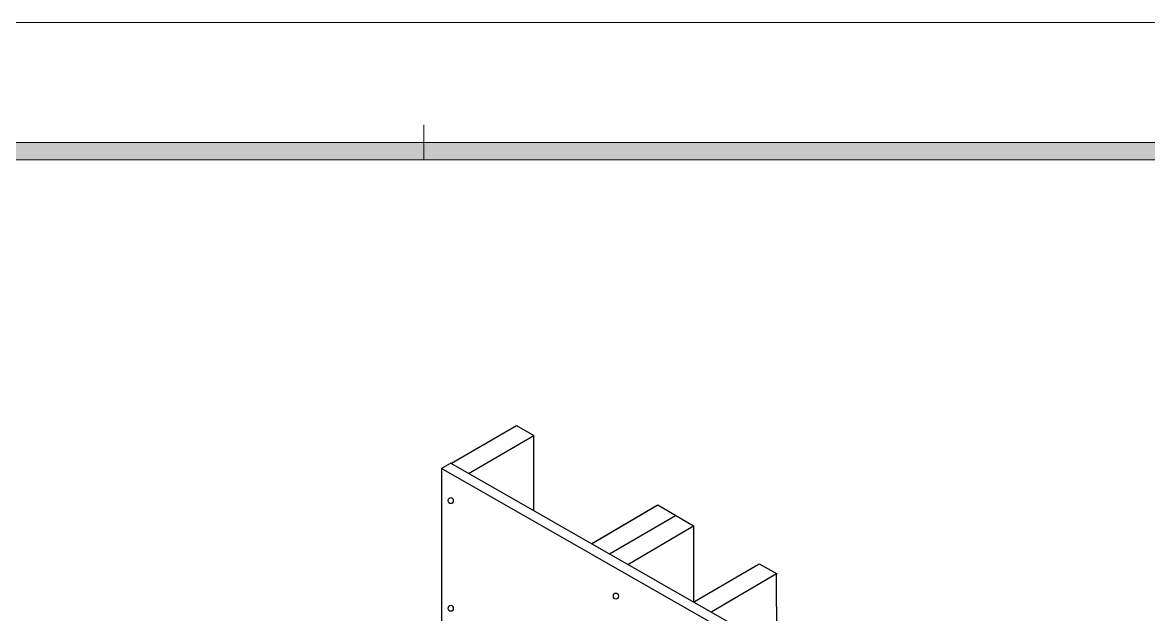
# Model space of a CAD drawing. Extents: x -1337 to 5791, y -3809 to 1769.
# Drawn here: x -203 to 378, y 1417 to 1722 of the extents above; entities that cross this region are included whole.
import ezdxf

# ---------------------------------------------------------------- set-up
doc = ezdxf.new("R2010")
doc.units = 0
doc.header["$MEASUREMENT"] = 0
doc.layers.get('0').update_dxf_attribs({"lineweight": 0})
for name, color, linetype, lineweight in [('G-ANNO-TTLB', 7, 'Continuous', 0), ('G-ANNO-TTLB_1', 7, 'Continuous', 0), ('WALL SCRATCH', 7, 'Continuous', 0)]:
    doc.layers.add(name, color=color, linetype=linetype, lineweight=lineweight)

msp = doc.modelspace()

# ---------------------------------------------------------------- hatches: boundary and pattern name
at = {"layer": 'G-ANNO-TTLB', "true_color": 0xff00ff, "transparency": 33554687}
h = msp.add_hatch(color=6, dxfattribs=at)
edge = h.paths.add_edge_path()
edge.add_spline(control_points=[(1773.02, -796.5), (1773.02, -796.5), (-1156.5, -796.5), (-1156.5, -796.5), (-1156.5, -796.5), (-1156.5, 1660.5), (-1156.5, 1660.5), (-1156.5, 1660.5), (1773.02, 1660.5), (1773.02, 1660.5), (1773.02, 1660.5), (1773.02, -796.5), (1773.02, -796.5)], knot_values=[0, 0, 0, 0, 1, 1, 1, 2, 2, 2, 3, 3, 3, 4, 4, 4, 4], degree=3, periodic=0)
edge = h.paths.add_edge_path()
edge.add_spline(control_points=[(-1147.5, 1651.5), (-1147.5, 1651.5), (-1147.5, -787.5), (-1147.5, -787.5), (-1147.5, -787.5), (1764.02, -787.5), (1764.02, -787.5), (1764.02, -787.5), (1764.02, 1651.5), (1764.02, 1651.5), (1764.02, 1651.5), (-1147.5, 1651.5), (-1147.5, 1651.5)], knot_values=[0, 0, 0, 0, 1, 1, 1, 2, 2, 2, 3, 3, 3, 4, 4, 4, 4], degree=3, periodic=0)
edge.add_line((-1147.5, 1651.5), (-1147.5, 1651.5))

# ---------------------------------------------------------------- linework, layer by layer
at = {"color": 18, "lineweight": 0, "true_color": 0x000000}
msp.add_lwpolyline([(-1147.5, -787.5), (-1147.5, 1651.5), (1764.02, 1651.5), (1764.02, -787.5)], close=True, dxfattribs=at)
at = {"layer": 'G-ANNO-TTLB', "color": 6, "lineweight": 9, "true_color": 0xff00ff}
for p, q in [((4.5, 1651.5), (4.5, 1669.5)), ((1773.02, 1660.5), (-1156.5, 1660.5)), ((1764.02, 1651.5), (-1147.5, 1651.5)), ((-1147.5, 1651.5), (1764.02, 1651.5))]:
    msp.add_line(p, q, dxfattribs=at)
at = {"layer": 'G-ANNO-TTLB'}
for points in [[(1773.02, -796.5), (1773.02, -796.5), (-1156.5, -796.5), (-1156.5, -796.5), (-1156.5, -796.5), (-1156.5, 1660.5), (-1156.5, 1660.5), (-1156.5, 1660.5), (1773.02, 1660.5), (1773.02, 1660.5), (1773.02, 1660.5), (1773.02, -796.5), (1773.02, -796.5)], [(-1147.5, 1651.5), (-1147.5, 1651.5), (-1147.5, -787.5), (-1147.5, -787.5), (-1147.5, -787.5), (1764.02, -787.5), (1764.02, -787.5), (1764.02, -787.5), (1764.02, 1651.5), (1764.02, 1651.5), (1764.02, 1651.5), (-1147.5, 1651.5), (-1147.5, 1651.5)]]:
    msp.add_open_spline(points, degree=3, knots=[0, 0, 0, 0, 1, 1, 1, 2, 2, 2, 3, 3, 3, 4, 4, 4, 4], dxfattribs=at)
at = {"layer": 'G-ANNO-TTLB_1', "color": 6, "lineweight": 9, "true_color": 0xff00ff}
msp.add_line((2119.19, 1722.38), (-1336.81, 1722.38), dxfattribs=at)
at = {"layer": 'WALL SCRATCH', "color": 33, "lineweight": 25, "true_color": 0xcc9966}
for p, q in [((18.77, 1494.89), (52.18, 1514.46)), ((18.77, 1494.89), (52.18, 1514.46)), ((52.18, 1514.46), (61.15, 1509.28)), ((27.51, 1489.59), (61.15, 1509.28)), ((61.13, 1470.41), (61.13, 1509.15)), ((90.92, 1453.4), (125.1, 1473.41)), ((91.17, 1453.55), (124.58, 1473.11)), ((125.1, 1473.41), (143.56, 1462.57)), ((100.21, 1448.1), (134.26, 1468.04)), ((109.65, 1442.71), (143.56, 1462.57)), ((143.56, 1462.55), (143.56, 1423.63)), ((144.12, 1423.53), (177.53, 1443.09)), ((177.53, 1443.09), (186.74, 1437.81)), ((153.07, 1418.39), (186.48, 1437.96)), ((186.5, 1399.22), (186.48, 1437.96))]:
    msp.add_line(p, q, dxfattribs=at)
at = {"layer": 'WALL SCRATCH', "color": 2, "lineweight": 25, "true_color": 0xffff00}
for p, q in [((18.37, 1495), (13.56, 1492.22)), ((18.52, 1494.75), (18.26, 1494.89)), ((287.31, 1341.26), (18.51, 1494.75)), ((13.56, 1492.22), (13.56, 1371.22)), ((282.35, 1338.73), (13.56, 1492.22))]:
    msp.add_line(p, q, dxfattribs=at)
at = {"layer": 'WALL SCRATCH', "color": 252, "lineweight": 25, "true_color": 0x848484}
for centre in [(18.33, 1475.7), (103.52, 1426.34), (18.33, 1420.1)]:
    msp.add_ellipse(centre, major_axis=(0, 1.59), ratio=0.812499, dxfattribs=at)

doc.saveas('drawing.dxf')
